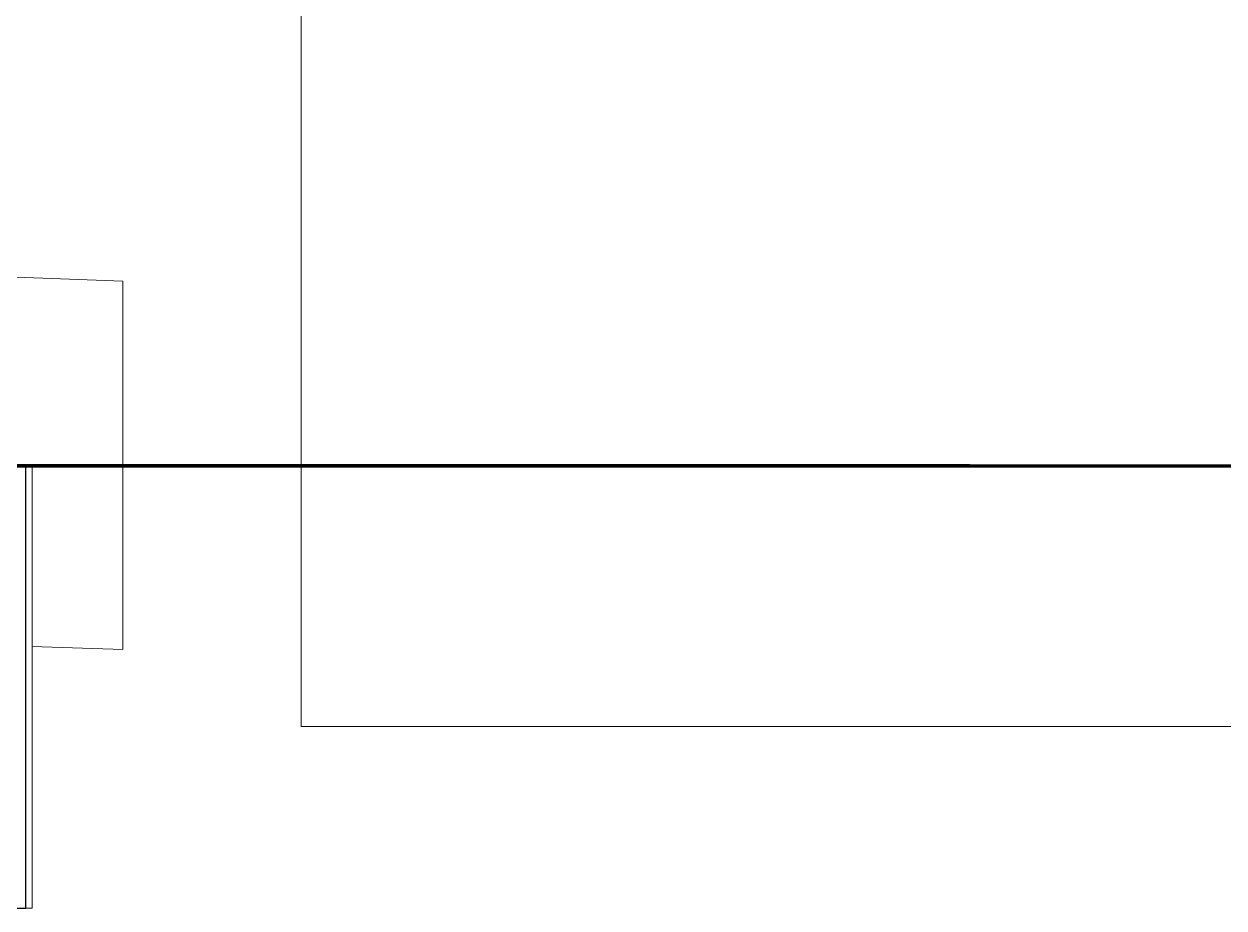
# Model space of a CAD drawing. Header units: millimetres. Extents: x 180139 to 245212, y -4005 to 9345.
# Drawn here: x 200784 to 201598, y -1050 to -450 of the extents above; entities that cross this region are included whole.
import ezdxf

# ---------------------------------------------------------------- set-up
doc = ezdxf.new("R2010")
doc.units = ezdxf.units.MM
for name, pattern in [('IMPORT-_EL_VEDENI_NN_PODZ', [3.94, 1.38, -0.59, 0, -1.97]), ('IMPORT-DASHDOT', [11.176, 8.128, -1.524, 0, -1.524]), ('IMPORT-DASHED _3_', [19.05, 12.7, -6.35]), ('IMPORT-DĚLICÍ2 _2_', [15.875, 6.35, -3.175, 0, -3.175, 0, -3.175]), ('IMPORT-KAN_dest_PLNA', [31, 7, -6.5, 0, -6.5, 11, 0]), ('IMPORT-KANVBRDO', [20, 7, -6.5, 0, -6.5]), ('IMPORT-VODA_pitna_CARA08', [30, 7, -6.5, 0, -6.5, 7, -3]), ('IMPORT-VODVBRDO', [20, 7, -6.5, 0, -6.5])]:
    doc.linetypes.add(name, pattern=pattern)
for name, color, linetype, lineweight, true_color in [('---1 - PBS KÓTY', 7, 'Continuous', 18, 0x4c1300), ('---1 - PBS PNP-1', 1, 'Continuous', 35, 0xff0000), ('00_pL_hranice pozemku', 1, 'Continuous', 35, 0xff0000), ('00_pL_katastr', 150, 'Continuous', 9, 0x007fff), ('00_pL_katastr-1', 150, 'Continuous', 35, 0x007fff), ('00_pL_KOTY 1500', 7, 'Continuous', 9, 0x260000), ('00_pL_OCHRANNE PASNO TEPLOVOD-1', 40, 'Continuous', 9, 0xffbf00), ('00_pL_přípoja voda-2', 4, 'IMPORT-VODA_pitna_CARA08', 35, 0x00ffff), ('00_pL_přípojka destova kanalizace-1', 7, 'IMPORT-KAN_dest_PLNA', 9, 0x3f7f3f), ('00_pL_přípojka destova kanalizace-2', 7, 'Continuous', 35, 0x3f7f3f), ('00_pL_přípojka destova kanalizace-3', 7, 'IMPORT-DASHED _3_', 35, 0x3f7f3f), ('00_pL_přípojka NN-1', 240, 'IMPORT-_EL_VEDENI_NN_PODZ', 35, 0xff003f), ('212_HK_situace_03_dwg-1', 40, 'Continuous', 9, 0xffbf00), ('filtrační jednotka-1', 1, 'Continuous', 9, 0xff0000), ('hch budova-1', 7, 'Continuous', 9, 0x00a5a5), ('hch kanal', 30, 'Continuous', 9, 0xff7f00), ('hch kanal-1', 6, 'IMPORT-VODVBRDO', 9, 0xff00ff), ('hch kanal-2', 5, 'IMPORT-VODVBRDO', 9, 0x0000ff), ('hch kanal-3', 6, 'IMPORT-KANVBRDO', 9, 0xff00ff), ('hch kanal-4', 30, 'IMPORT-KANVBRDO', 9, 0xff7f00), ('hch oploceni-1', 7, 'IMPORT-DĚLICÍ2 _2_', 9, 0x00a5a5), ('hch teren-1', 7, 'Continuous', 9, 0x00a5a5), ('hch tok-1', 7, 'Continuous', 9, 0x00a5a5), ('HYG', 40, 'Continuous', 9, 0xffbf00), ('Obrys', 2, 'Continuous', 9, 0xffff00), ('Obrys-2', 5, 'IMPORT-DASHDOT', 9, 0x0000ff), ('PDF7_000 ISN KABELY NN', 9, 'Continuous', 9, 0x808080), ('PDF7_000 ISN SDĚL OPTIKA METALIKA CHRÁNIČKA PŘÍVOD', 9, 'Continuous', 9, 0x808080), ('PDF7_0V - Splašky výtlak zaměřeno', 9, 'Continuous', 9, 0x808080), ('PDF7_0V - Voda návrh', 9, 'Continuous', 9, 0x808080), ('PDF7_0V-návrh kanal dešťová', 7, 'Continuous', 9, 0x656565), ('PDF7_26', 9, 'Continuous', 9, 0x808080), ('PDF7_36', 9, 'Continuous', 9, 0x808080), ('PDF7_CKKOTY', 7, 'Continuous', 9, 0x260000), ('PDF7_CKKOTY_500', 7, 'Continuous', 9, 0x260000), ('PDF7_GASNET PLYN STŘEDOTLAK', 9, 'Continuous', 9, 0x808080), ('PDF7_GASNET PLYN STŘEDOTLAK OCHRANNĚ PÁSMO', 7, 'Continuous', 9, 0xa5a552), ('PDF7_GP Hraniční linie', 7, 'Continuous', 9, 0x0052a5), ('PDF7_GP Plotové linie', 7, 'Continuous', 9, 0x0052a5), ('PDF7_GP Stromy', 7, 'Continuous', 9, 0x67a552), ('PDF7_GP Veřejné osvětlení - lampy', 200, 'Continuous', 9, 0xbf00ff), ('PDF7_GP Výšky bodů', 7, 'Continuous', 9, 0x0052a5), ('PDF7_ISS CETIN Nadzemní sítě', 9, 'Continuous', 9, 0x808080), ('PDF7_ISS CETIN Zaměřené a kótované vnitřní STP', 9, 'Continuous', 9, 0x808080), ('PDF7_ISS DEŠŤOVÁ KANALIZACE', 9, 'Continuous', 9, 0x808080), ('PDF7_ISS ELEKTRÁRNA OPATOVICE TEPLOVOD', 9, 'Continuous', 9, 0x808080), ('PDF7_ISS KRÁLOVÉHRADECKÁ PROVOZNÍ SPLAŠKOVÁ KANALIZACE', 9, 'Continuous', 9, 0x808080), ('PDF7_ISS KRÁLOVÉHRADECKÁ PROVOZNÍ VODOVOD HL ŘAD', 9, 'Continuous', 9, 0x808080), ('PDF7_ISS TECHNICKÉ SLUŽBY HK VO', 9, 'Continuous', 9, 0x808080), ('PDF7_ISS ČEZ DISTRIBUCE NN', 9, 'Continuous', 9, 0x808080), ('PDF7_ISS ČEZ DISTRIBUCE VN PODZEMNÍ', 9, 'Continuous', 9, 0x808080), ('PDF7_POPIS_500', 1, 'Continuous', 9, 0xff0000), ('PDF7_Pouchov_726559$0$23700', 7, 'Continuous', 9, 0x52a5a5), ('PDF7_Slezské Předměstí_646971$0$21900', 7, 'Continuous', 9, 0x002600), ('PDF7_Slezské Předměstí_646971$0$23700', 9, 'Continuous', 9, 0x808080), ('PDF7_VO_KABEL', 7, 'Continuous', 9, 0x7f6f3f), ('PDF7_VÝŠKOVÉ KÓTY TERÉNU', 3, 'Continuous', 9, 0x00ff00), ('PDF7_Znacky-kultury', 7, 'Continuous', 9, 0x29a500), ('PDF7_Znacky-kultury-1', 240, 'Continuous', 100, 0xff003f), ('PDF7_Znacky-kultury-2', 240, 'Continuous', 140, 0xff003f), ('PDF7_Znacky-kultury-3', 7, 'Continuous', 140, 0x29a500)]:
    doc.layers.add(name, color=color, linetype=linetype, lineweight=lineweight, true_color=true_color)
for name, color, linetype, lineweight in [('00_pL_KOTY', 7, 'Continuous', 9), ('00_pl_rozhrani ploch', 7, 'Continuous', 18), ('00_pL_stavajici objekty', 7, 'Continuous', 50), ('2966-1_navrh dispozice stroju-HK_02_dwg-1', 7, 'Continuous', 9), ('2966-1_navrh dispozice stroju-HK_dwg-1', 7, 'Continuous', 9), ('A-FLOR', 7, 'Continuous', 9), ('A-WALL', 7, 'Continuous', 9), ('A-WALL-1', 7, 'Continuous', 25), ('HK_TEREN_SESAZENI_dwg-1', 7, 'Continuous', 9), ('Nedefinovaný_Potrubí_VZT_příslušenství', 7, 'Continuous', 9), ('PDF4_Geometry', 7, 'Continuous', 9), ('PDF7_000 BOURÁNÍ', 7, 'Continuous', 9), ('PDF7_GP Popis', 7, 'Continuous', 9), ('PDF9_Geometrie', 7, 'Continuous', 9), ('Potrubí_VZT_příslušenství', 7, 'Continuous', 9)]:
    doc.layers.add(name, color=color, linetype=linetype, lineweight=lineweight)

# ---------------------------------------------------------------- blocks, each defined once
blk = doc.blocks.new('Větrací tlumičová jednotka_ levá - VZT S REKUPERACI-581700-A')
at = {"layer": 'Potrubí_VZT_příslušenství'}
for p, q in [((200972.27, 563.26), (200972.27, -926.74)), ((200972.27, -926.74), (202142.27, -926.74))]:
    blk.add_line(p, q, dxfattribs=at)
blk = doc.blocks.new('2966-1_navrh dispozice stroju-HK_dwg-867852-A')
at = {"layer": 'filtrační jednotka-1'}
for p, q in [((200785.69, -750), (202460.3, -750)), ((202460.3, -750), (200785.69, -750)), ((200851.5, -750), (200972.27, -750)), ((200972.27, -750), (200851.5, -750))]:
    blk.add_line(p, q, dxfattribs=at)
at = {"layer": 'Obrys'}
for p, q in [((203519.7, -750), (180140.54, -750)), ((200851.5, -750), (200972.27, -750)), ((200851.5, -750), (200972.27, -750)), ((200972.27, -750), (200851.5, -750))]:
    blk.add_line(p, q, dxfattribs=at)
blk = doc.blocks.new('2966-1_navrh dispozice stroju-HK_02_dwg-876232-A')
at = {"layer": 'filtrační jednotka-1'}
for p, q in [((200817.97, -750), (202682.42, -750)), ((202682.42, -750), (200817.97, -750)), ((200817.97, -750), (202682.42, -750)), ((202682.42, -750), (200817.97, -750))]:
    blk.add_line(p, q, dxfattribs=at)
at = {"layer": 'Obrys'}
for p, q in [((180140.54, -750), (203741.82, -750)), ((203741.82, -750), (180140.54, -750))]:
    blk.add_line(p, q, dxfattribs=at)
at = {"layer": 'Obrys-2'}
blk.add_line((190787.81, -750), (200807.81, -750), dxfattribs=at)
blk = doc.blocks.new('212_HK_situace_03_dwg__U41-904830-A')
at = {"layer": '00_pL_přípojka destova kanalizace-2'}
for p, q in [((200972.34, -750), (200850.93, -750)), ((200972.34, -750), (200850.93, -750)), ((200972.3, -750), (200851.17, -750)), ((200972.3, -750), (200851.18, -750)), ((200971.78, -750), (200851.47, -750)), ((200971.78, -750), (200851.49, -750))]:
    blk.add_line(p, q, dxfattribs=at)
at = {"layer": '00_pL_přípojka destova kanalizace-3'}
for p, q in [((200971.9, -750), (200850.2, -750)), ((200971.89, -750), (200850.21, -750))]:
    blk.add_line(p, q, dxfattribs=at)
blk = doc.blocks.new('212_HK_situace_03_dwg__U41-V20-A')
at = {"layer": '00_pL_přípojka destova kanalizace-2'}
for p, q in [((200635.51, -750), (200555.07, -750)), ((200633.87, -750), (200555.07, -750)), ((201735.07, -750), (200784.74, -750)), ((201735.07, -750), (200784.75, -750)), ((201335.07, -750), (200785.02, -750)), ((201335.07, -750), (200785.03, -750)), ((201245.07, -750), (200785.08, -750)), ((201245.07, -750), (200785.08, -750))]:
    blk.add_line(p, q, dxfattribs=at)
at = {"layer": '00_pL_přípojka destova kanalizace-3'}
blk.add_line((201645.07, -750), (200784.05, -750), dxfattribs=at)
blk.add_line((201645.07, -750), (200784.05, -750), dxfattribs=at)
blk = doc.blocks.new('212_HK_situace_03_dwg-886969-A')
at = {"layer": '---1 - PBS KÓTY'}
blk.add_line((204645.41, -750), (200785.69, -750), dxfattribs=at)
at = {"layer": '---1 - PBS PNP-1'}
for p, q in [((200711.99, -750), (204646.02, -750)), ((200972.41, -750), (200851.76, -750))]:
    blk.add_line(p, q, dxfattribs=at)
at = {"layer": '00_pL_hranice pozemku'}
for p, q in [((200972.27, -750), (200851.5, -750)), ((200851.5, -750), (200972.27, -750)), ((200972.27, -750), (200851.5, -750))]:
    blk.add_line(p, q, dxfattribs=at)
at = {"layer": '00_pL_hranice pozemku', "flags": 128}
blk.add_lwpolyline([(180140.54, -750), (190825.28, -750), (190825.16, -750), (200517.25, -750), (200432.56, -750), (204645.41, -750)], dxfattribs=at)
at = {"layer": '00_pL_katastr'}
for points in [[(200296.69, -750), (200319.25, -750), (200588.14, -750), (201103.49, -750)], [(200297.14, -750), (200511.24, -750), (200732.92, -750), (200962.24, -750)], [(202270.78, -750), (201746.46, -750), (201189.54, -750), (200599.99, -750)], [(201438.42, -750), (201115.3, -750), (200839.39, -750), (200610.75, -750)], [(201103.49, -750), (201618.8, -750), (202038.41, -750), (202362.33, -750)], [(202698.36, -750), (202181.61, -750), (201761.65, -750), (201438.42, -750)]]:
    blk.add_open_spline(points, degree=3, dxfattribs=at)
at = {"layer": '00_pL_katastr-1'}
for p, q in [((180140.54, -750), (204645.41, -750)), ((180140.54, -750), (204645.41, -750)), ((180140.54, -750), (204645.41, -750)), ((204645.41, -750), (180140.54, -750)), ((204645.41, -750), (180140.54, -750)), ((196002.93, -750), (204645.41, -750)), ((200851.5, -750), (200972.27, -750)), ((200972.27, -750), (200851.5, -750)), ((200851.5, -750), (200972.27, -750)), ((200972.27, -750), (200851.5, -750)), ((200851.5, -750), (200972.27, -750)), ((200972.27, -750), (200851.5, -750)), ((200851.5, -750), (200972.27, -750))]:
    blk.add_line(p, q, dxfattribs=at)
at = {"layer": '00_pL_katastr-1', "flags": 128}
for points in [[(180140.54, -750), (180386.98, -750), (190827.91, -750), (199063.24, -750), (204645.41, -750)], [(180140.54, -750), (189670.01, -750), (187547.71, -750), (203518.5, -750), (196394.91, -750), (180140.54, -750)], [(204645.41, -750), (186983.57, -750), (187223.24, -750), (180140.54, -750)], [(180140.54, -750), (185852.75, -750), (188324, -750), (200935.35, -750), (204645.41, -750)], [(180140.54, -750), (194666.62, -750), (198047.58, -750), (202800.39, -750), (196394.91, -750), (196349.26, -750), (193555.84, -750), (180140.54, -750)], [(180140.54, -750), (185608.36, -750), (190751.45, -750), (190749.67, -750), (194726.15, -750), (196002.93, -750), (200511.65, -750), (200463.77, -750), (200417.59, -750), (204645.41, -750)], [(204645.41, -750), (197234.46, -750), (197119.47, -750), (186897.17, -750), (187707.12, -750)], [(187707.12, -750), (197948.35, -750), (197893.94, -750), (204645.41, -750)], [(190827.91, -750), (190751.45, -750), (193781.34, -750), (204645.41, -750)], [(204645.41, -750), (203601.85, -750), (201297.57, -750), (204645.41, -750)]]:
    blk.add_lwpolyline(points, dxfattribs=at)
at = {"layer": '00_pL_KOTY'}
blk.add_line((200972.27, -750), (200851.5, -750), dxfattribs=at)
at = {"layer": '00_pL_KOTY', "flags": 128}
blk.add_lwpolyline([(197569.43, -750), (202968.86, -750), (204513.5, -750), (199114.08, -750)], close=True, dxfattribs=at)
blk.add_lwpolyline([(200640.16, -750), (204080.05, -750), (203326.94, -750)], dxfattribs=at)
at = {"layer": '00_pL_KOTY 1500'}
blk.add_line((200972.27, -750), (200851.5, -750), dxfattribs=at)
at = {"layer": '00_pL_OCHRANNE PASNO TEPLOVOD-1'}
for p, q in [((204645.41, -750), (195853.68, -750)), ((195993.27, -750), (204645.41, -750))]:
    blk.add_line(p, q, dxfattribs=at)
at = {"layer": '00_pL_přípoja voda-2'}
blk.add_line((200972.27, -750), (200851.5, -750), dxfattribs=at)
at = {"layer": '00_pL_přípojka destova kanalizace-1', "flags": 128}
for points in [[(200628.8, -750), (200940.09, -750), (199147.62, -750)], [(200512.98, -750), (200854.38, -750), (200108.19, -750)]]:
    blk.add_lwpolyline(points, dxfattribs=at)
at = {"layer": '00_pL_přípojka destova kanalizace-2'}
for p, q in [((200851.5, -750), (200972.27, -750)), ((200972.27, -750), (200851.5, -750))]:
    blk.add_line(p, q, dxfattribs=at)
at = {"layer": '00_pL_přípojka destova kanalizace-2', "flags": 128}
blk.add_lwpolyline([(200248.27, -750), (201142.57, -750), (201144.83, -750)], dxfattribs=at)
at = {"layer": '00_pL_přípojka NN-1'}
blk.add_line((200972.27, -750), (200851.5, -750), dxfattribs=at)
at = {"layer": '00_pl_rozhrani ploch'}
for p, q in [((200159.12, -750), (204644.87, -750)), ((202479.63, -750), (200632.93, -750))]:
    blk.add_line(p, q, dxfattribs=at)
at = {"layer": '00_pl_rozhrani ploch', "flags": 128}
for points in [[(204645.41, -750), (203917.71, -750), (200638.6, -750), (200632.93, -750)], [(200851.5, -750), (200892.28, -750), (200972.27, -750)]]:
    blk.add_lwpolyline(points, dxfattribs=at)
at = {"layer": '00_pL_stavajici objekty'}
for p, q in [((180140.54, -750), (204645.41, -750)), ((200851.5, -750), (200972.27, -750)), ((200972.27, -750), (200851.5, -750)), ((200851.5, -750), (200972.27, -750)), ((200972.27, -750), (200851.5, -750)), ((200972.27, -750), (200851.5, -750)), ((200851.5, -750), (200972.27, -750))]:
    blk.add_line(p, q, dxfattribs=at)
at = {"layer": '00_pL_stavajici objekty', "flags": 128}
for points in [[(204645.41, -750), (186930.3, -750), (187169.97, -750), (180140.54, -750)], [(204645.41, -750), (201293.61, -750), (201293.82, -750), (202756.05, -750), (202889.47, -750), (204645.41, -750)]]:
    blk.add_lwpolyline(points, dxfattribs=at)
at = {"layer": 'HYG'}
blk.add_line((200972.27, -750), (200785.69, -750), dxfattribs=at)
at = {"layer": 'PDF4_Geometry'}
for p, q in [((204645.41, -750), (180140.54, -750)), ((180140.54, -750), (204645.41, -750)), ((180140.54, -750), (204645.41, -750)), ((204645.41, -750), (180140.54, -750))]:
    blk.add_line(p, q, dxfattribs=at)
at = {"layer": 'PDF4_Geometry', "flags": 128}
for points in [[(180140.54, -750), (187494.45, -750), (203465.23, -750), (196341.65, -750), (180140.54, -750)], [(180140.54, -750), (193502.58, -750), (196295.99, -750), (196341.65, -750), (202747.12, -750), (197994.31, -750), (194613.35, -750), (180140.54, -750)], [(190774.64, -750), (190698.18, -750), (193728.07, -750), (204645.41, -750)], [(204645.41, -750), (197181.19, -750), (197840.67, -750), (204645.41, -750)], [(204645.41, -750), (203548.58, -750), (201244.31, -750), (204645.41, -750)]]:
    blk.add_lwpolyline(points, dxfattribs=at)
at = {"layer": 'PDF4_Geometry'}
for points in [[(200243.42, -750), (200265.98, -750), (200534.87, -750), (201050.22, -750)], [(200243.87, -750), (200457.97, -750), (200679.65, -750), (200908.97, -750)], [(202217.51, -750), (201693.19, -750), (201136.28, -750), (200546.72, -750)], [(201385.16, -750), (201062.03, -750), (200786.13, -750), (200557.48, -750)], [(200929.23, -750), (200838.88, -750), (200738.85, -750), (200629.14, -750)], [(200647.63, -750), (200710.58, -750), (200767.99, -750), (200819.83, -750)], [(200840.36, -750), (200787.69, -750), (200727.7, -750), (200660.45, -750)], [(200678.71, -750), (200689.64, -750), (200738.22, -750), (200824.5, -750)], [(200810.02, -750), (200864.14, -750), (200913.02, -750), (200956.61, -750)], [(200819.83, -750), (200881.03, -750), (200914.44, -750), (200919.91, -750)], [(200824.5, -750), (200919.54, -750), (201020.65, -750), (201127.79, -750)], [(200919.91, -750), (200925.43, -750), (200898.95, -750), (200840.36, -750)], [(200846.99, -750), (200842.95, -750), (200869.51, -750), (200926.73, -750)], [(200926.44, -750), (200877.56, -750), (200851.07, -750), (200846.99, -750)], [(201097.84, -750), (201031.27, -750), (200974.1, -750), (200926.44, -750)], [(201082.89, -750), (201074.84, -750), (201023.66, -750), (200929.23, -750)], [(200956.61, -750), (201048.83, -750), (201090.94, -750), (201082.89, -750)], [(201050.22, -750), (201565.53, -750), (201985.14, -750), (202309.07, -750)], [(201269.99, -750), (201221.84, -750), (201164.45, -750), (201097.84, -750)], [(201127.79, -750), (201234.94, -750), (201326.78, -750), (201403.31, -750)], [(201350.85, -750), (201341.89, -750), (201314.94, -750), (201269.99, -750)], [(201292.33, -750), (201285.46, -750), (201298.9, -750), (201332.65, -750)], [(201406.9, -750), (201339.36, -750), (201301.19, -750), (201292.33, -750)], [(201332.65, -750), (201353.78, -750), (201359.82, -750), (201350.85, -750)], [(202645.1, -750), (202128.34, -750), (201708.38, -750), (201385.16, -750)], [(201403.31, -750), (201471.59, -750), (201510.97, -750), (201521.36, -750)], [(201479.79, -750), (201453.27, -750), (201451.32, -750), (201473.75, -750)], [(201521.36, -750), (201528.65, -750), (201514.8, -750), (201479.79, -750)]]:
    blk.add_open_spline(points, degree=3, dxfattribs=at)
at = {"layer": 'PDF7_000 BOURÁNÍ'}
for p, q in [((200972.27, -750), (200851.5, -750)), ((200851.5, -750), (200972.27, -750)), ((200851.5, -750), (200972.27, -750)), ((200972.27, -750), (200851.5, -750))]:
    blk.add_line(p, q, dxfattribs=at)
at = {"layer": 'PDF7_000 ISN KABELY NN'}
for p in [(200896.88, -750), (200896.15, -750)]:
    blk.add_line(p, (200851.5, -750), dxfattribs=at)
at = {"layer": 'PDF7_000 ISN KABELY NN', "flags": 128}
blk.add_lwpolyline([(200972.27, -750), (200964.33, -750), (200897.87, -750), (200897.82, -750), (200851.5, -750)], dxfattribs=at)
at = {"layer": 'PDF7_000 ISN SDĚL OPTIKA METALIKA CHRÁNIČKA PŘÍVOD'}
for p, q in [((200944.23, -750), (200885.08, -750)), ((200944.96, -750), (200885.81, -750)), ((200973.69, -750), (200958.73, -750)), ((200973.68, -750), (200959.07, -750)), ((200973.66, -750), (200959.48, -750)), ((200973.65, -750), (200959.82, -750)), ((200963.43, -750), (200963.37, -750)), ((200963.52, -750), (200963.47, -750))]:
    blk.add_line(p, q, dxfattribs=at)
at = {"layer": 'PDF7_000 ISN SDĚL OPTIKA METALIKA CHRÁNIČKA PŘÍVOD', "flags": 128}
for points in [[(200972.27, -750), (200962.04, -750), (200962, -750), (200961.98, -750), (200961.93, -750), (200895.45, -750), (200895.42, -750), (200851.5, -750)], [(200972.27, -750), (200963.65, -750), (200963.56, -750)]]:
    blk.add_lwpolyline(points, dxfattribs=at)
at = {"layer": 'PDF7_0V - Splašky výtlak zaměřeno'}
blk.add_line((200972.27, -750), (200905.68, -750), dxfattribs=at)
at = {"layer": 'PDF7_0V - Voda návrh'}
for p, q in [((201151.06, -750), (200818.76, -750)), ((200838.2, -750), (201170.49, -750)), ((200851.5, -750), (200972.27, -750)), ((200851.5, -750), (200905.4, -750))]:
    blk.add_line(p, q, dxfattribs=at)
at = {"layer": 'PDF7_0V - Voda návrh', "flags": 128}
for points in [[(200818.69, -750), (201151.06, -750), (200552.87, -750), (200021.13, -750)], [(201170.57, -750), (200838.2, -750), (201369.93, -750), (201968.12, -750)]]:
    blk.add_lwpolyline(points, dxfattribs=at)
at = {"layer": 'PDF7_0V-návrh kanal dešťová'}
for p, q in [((200972.27, -750), (200851.5, -750)), ((200851.5, -750), (200972.27, -750))]:
    blk.add_line(p, q, dxfattribs=at)
at = {"layer": 'PDF7_26'}
for p, q in [((200851.5, -750), (200972.27, -750)), ((200972.27, -750), (200851.5, -750))]:
    blk.add_line(p, q, dxfattribs=at)
at = {"layer": 'PDF7_36', "flags": 128}
blk.add_lwpolyline([(201149.07, -750), (202079.87, -750)], close=True, dxfattribs=at)
at = {"layer": 'PDF7_CKKOTY'}
for p, q in [((200851.5, -750), (200972.27, -750)), ((200972.27, -750), (200851.5, -750)), ((200972.27, -750), (200851.5, -750)), ((200883.24, -750), (200851.5, -750)), ((200972.27, -750), (200851.5, -750)), ((200851.5, -750), (200895.06, -750)), ((200851.5, -750), (200972.27, -750)), ((200972.27, -750), (200851.5, -750)), ((200851.5, -750), (200972.27, -750)), ((200972.27, -750), (200851.5, -750)), ((200972.27, -750), (200851.5, -750))]:
    blk.add_line(p, q, dxfattribs=at)
at = {"layer": 'PDF7_CKKOTY', "flags": 128}
blk.add_lwpolyline([(200851.5, -750), (200892.94, -750)], close=True, dxfattribs=at)
at = {"layer": 'PDF7_CKKOTY_500'}
for p, q in [((200851.5, -750), (200972.27, -750)), ((200851.5, -750), (200972.27, -750)), ((200972.27, -750), (200851.5, -750)), ((200851.5, -750), (200972.27, -750)), ((200972.27, -750), (200851.5, -750)), ((200972.27, -750), (200851.5, -750))]:
    blk.add_line(p, q, dxfattribs=at)
at = {"layer": 'PDF7_GASNET PLYN STŘEDOTLAK', "flags": 128}
for points in [[(200665.51, -750), (200931.38, -750), (200931.33, -750), (201263.66, -750), (201263.7, -750), (201529.57, -750), (201263.7, -750), (201263.66, -750), (200931.33, -750), (200931.38, -750)], [(201726.84, -750), (201460.98, -750), (201461.02, -750), (201128.7, -750), (201128.65, -750), (200862.79, -750), (201128.65, -750), (201128.7, -750), (201461.02, -750), (201460.98, -750)], [(200997.8, -750), (200997.84, -750)], [(201130.73, -750), (201130.77, -750)], [(201195.16, -750), (201195.12, -750)], [(201328.09, -750), (201328.05, -750)]]:
    blk.add_lwpolyline(points, close=True, dxfattribs=at)
at = {"layer": 'PDF7_GASNET PLYN STŘEDOTLAK OCHRANNĚ PÁSMO', "flags": 128}
for points in [[(200796.65, -750), (200996.04, -750)], [(200798.77, -750), (200998.16, -750)], [(201061.87, -750), (200862.47, -750)], [(201063.99, -750), (200864.59, -750)], [(201327.73, -750), (201128.33, -750)], [(201128.97, -750), (201328.37, -750)], [(201329.85, -750), (201130.45, -750)], [(201131.09, -750), (201330.49, -750)], [(201394.84, -750), (201594.23, -750)], [(201396.96, -750), (201596.35, -750)], [(201660.06, -750), (201460.66, -750)], [(201662.18, -750), (201462.78, -750)]]:
    blk.add_lwpolyline(points, close=True, dxfattribs=at)
at = {"layer": 'PDF7_GP Hraniční linie'}
for p, q in [((199863.58, -750), (204645.41, -750)), ((200972.27, -750), (200851.5, -750)), ((200851.5, -750), (200972.27, -750)), ((201160.46, -750), (200892.87, -750)), ((201494.12, -750), (204645.41, -750))]:
    blk.add_line(p, q, dxfattribs=at)
at = {"layer": 'PDF7_GP Hraniční linie', "flags": 128}
for points in [[(204645.41, -750), (189170.88, -750), (180140.54, -750)], [(180140.54, -750), (189500.88, -750), (204645.41, -750)], [(180140.54, -750), (185267.05, -750), (191581.47, -750), (200953.08, -750), (204645.41, -750)], [(201161.88, -750), (192056.09, -750), (185007.78, -750), (187996.36, -750), (191783.55, -750), (195571.34, -750), (199891.34, -750), (204645.41, -750)], [(185377.25, -750), (189896.99, -750), (194881.66, -750), (204645.41, -750)], [(204645.41, -750), (201796.74, -750), (198272.67, -750), (194881.66, -750), (192885.78, -750), (194012.68, -750), (197001.38, -750), (200255.22, -750), (204645.41, -750)], [(204645.41, -750), (196808.43, -750), (196873.72, -750)], [(204645.41, -750), (200826.4, -750), (200291.59, -750), (204478.86, -750)], [(204645.41, -750), (201160.46, -750), (201494.12, -750)], [(204215.74, -750), (201955.95, -750), (201421.96, -750)]]:
    blk.add_lwpolyline(points, dxfattribs=at)
at = {"layer": 'PDF7_GP Plotové linie', "flags": 128}
blk.add_lwpolyline([(195544.39, -750), (197338.98, -750), (199332.95, -750), (201393.38, -750), (203387.35, -750), (204645.41, -750)], dxfattribs=at)
at = {"layer": 'PDF7_GP Popis'}
for p, q in [((201091.02, -750), (200825.07, -750)), ((201290.25, -750), (201423.16, -750))]:
    blk.add_line(p, q, dxfattribs=at)
at = {"layer": 'PDF7_GP Popis', "flags": 128}
for points in [[(200958.05, -750), (200958.03, -750), (200958.01, -750), (201024.47, -750), (201090.94, -750), (201090.96, -750), (201157.42, -750), (201157.45, -750), (201157.47, -750), (201091.02, -750), (201024.56, -750)], [(201157.4, -750), (201290.29, -750), (201223.82, -750), (201157.36, -750), (201157.38, -750), (201157.4, -750), (201223.87, -750), (201223.89, -750), (201290.35, -750), (201356.82, -750), (201356.8, -750), (201356.78, -750)], [(201290.2, -750), (201489.69, -750), (201489.71, -750), (201556.17, -750), (201556.15, -750)]]:
    blk.add_lwpolyline(points, dxfattribs=at)
at = {"layer": 'PDF7_GP Stromy'}
for p, q in [((200972.42, -750), (200851.61, -750)), ((200973.06, -750), (200852.22, -750))]:
    blk.add_line(p, q, dxfattribs=at)
at = {"layer": 'PDF7_GP Veřejné osvětlení - lampy'}
blk.add_line((200972.27, -750), (200851.5, -750), dxfattribs=at)
at = {"layer": 'PDF7_GP Výšky bodů'}
for p, q in [((200972.27, -750), (200851.5, -750)), ((200972.27, -750), (200851.5, -750)), ((200851.5, -750), (200908.71, -750)), ((200870.72, -750), (200972.27, -750)), ((200972.27, -750), (200908.54, -750))]:
    blk.add_line(p, q, dxfattribs=at)
at = {"layer": 'PDF7_GP Výšky bodů', "flags": 128}
for points in [[(200650.74, -750), (200517.85, -750), (200584.36, -750), (200584.33, -750), (200650.8, -750), (200650.78, -750), (200717.24, -750), (200783.71, -750), (200783.73, -750), (200850.2, -750), (200850.22, -750), (200850.24, -750), (200783.8, -750), (200717.33, -750)], [(200786.88, -750), (200520.91, -750), (200587.46, -750), (200720.35, -750)], [(200520.93, -750), (200653.82, -750), (200653.88, -750), (200720.35, -750), (200720.33, -750), (200720.35, -750), (200786.82, -750), (200786.84, -750), (200853.3, -750), (200853.32, -750), (200786.88, -750), (200720.41, -750), (200653.95, -750)], [(200527.27, -750), (200593.74, -750), (200593.72, -750), (200793.2, -750)], [(200532.6, -750), (200665.51, -750), (200665.56, -750), (200732.02, -750), (200798.51, -750), (200865, -750), (200865.02, -750), (200798.57, -750), (200732.11, -750), (200665.62, -750)], [(200532.93, -750), (200665.81, -750), (200665.88, -750), (200732.32, -750), (200798.79, -750), (200798.81, -750), (200865.27, -750), (200865.3, -750), (200865.32, -750), (200798.87, -750), (200732.41, -750)], [(200687.82, -750), (200554.91, -750), (200687.9, -750), (200687.88, -750), (200687.86, -750), (200754.33, -750), (200820.79, -750), (200887.28, -750), (200887.3, -750), (200887.32, -750), (200820.88, -750), (200754.41, -750)], [(200623.75, -750), (200557.31, -750), (200623.81, -750), (200623.79, -750), (200690.26, -750), (200756.72, -750), (200823.19, -750), (200823.21, -750), (200889.7, -750), (200823.25, -750), (200756.81, -750), (200690.32, -750)], [(200826.57, -750), (200560.63, -750), (200627.18, -750), (200760.06, -750)], [(200562.34, -750), (200695.25, -750), (200695.31, -750), (200761.76, -750), (200828.22, -750), (200828.24, -750), (200894.71, -750), (200894.73, -750), (200894.75, -750), (200828.31, -750), (200761.84, -750)], [(200563.77, -750), (200696.66, -750), (200696.73, -750), (200696.7, -750), (200763.17, -750), (200829.66, -750), (200896.14, -750), (200896.17, -750), (200829.72, -750), (200763.26, -750), (200696.79, -750)], [(200844.48, -750), (200578.51, -750), (200645.08, -750), (200777.97, -750)], [(200629.02, -750), (200761.93, -750), (200761.97, -750), (200828.44, -750), (200894.9, -750), (200961.39, -750), (200961.41, -750), (200961.43, -750), (200894.99, -750), (200828.52, -750), (200828.5, -750)], [(200711.44, -750), (200644.97, -750), (200645, -750), (200645.02, -750), (200711.5, -750), (200711.53, -750), (200778.01, -750), (200844.48, -750), (200910.94, -750), (200910.92, -750), (200910.9, -750), (200910.88, -750), (200844.41, -750), (200777.95, -750), (200711.48, -750), (200711.5, -750), (200711.53, -750)], [(200916.26, -750), (200650.29, -750), (200716.86, -750), (200849.75, -750)], [(200953.17, -750), (200687.22, -750), (200753.77, -750), (200886.66, -750)], [(200695.7, -750), (200828.61, -750), (200828.65, -750), (200895.12, -750), (200961.6, -750), (201028.09, -750), (201028.11, -750), (200961.65, -750), (200961.67, -750), (200895.2, -750), (200828.72, -750)], [(200849.6, -750), (200783.13, -750), (200716.67, -750), (200716.69, -750), (200716.71, -750), (200783.2, -750), (200849.68, -750), (200916.17, -750), (200982.64, -750), (201049.08, -750), (200982.59, -750), (200916.11, -750), (200849.64, -750), (200783.2, -750), (200783.22, -750), (200849.68, -750)], [(200850.09, -750), (200717.18, -750), (200850.15, -750), (200850.13, -750), (200916.6, -750), (200916.58, -750), (200983.06, -750), (201049.53, -750), (201049.55, -750), (201049.57, -750), (201049.59, -750), (200983.13, -750), (200916.66, -750)], [(200731.62, -750), (200864.52, -750), (201064.05, -750)], [(200961.11, -750), (200761.61, -750), (200761.71, -750), (200961.07, -750)], [(200823.85, -750), (200956.74, -750), (200956.81, -750), (201023.25, -750), (201089.72, -750), (201089.74, -750), (201156.2, -750), (201156.22, -750), (201156.25, -750), (201156.27, -750), (201089.8, -750), (201023.34, -750)], [(201095.52, -750), (200829.55, -750), (200896.1, -750), (201095.46, -750)], [(200968.39, -750), (200901.91, -750), (200835.44, -750), (200835.46, -750), (200835.48, -750), (200901.97, -750), (200902.01, -750), (200968.48, -750), (201034.97, -750), (201101.41, -750), (201101.39, -750), (201101.37, -750), (201034.88, -750), (200968.41, -750), (200901.95, -750), (200901.97, -750), (200901.99, -750), (200902.01, -750)], [(200851.5, -750), (200870.44, -750), (200972.27, -750)], [(200851.5, -750), (200871.24, -750), (200937.72, -750), (200972.27, -750)], [(200972.27, -750), (200937.77, -750), (200937.79, -750), (200871.32, -750), (200851.5, -750)], [(200851.5, -750), (200873.29, -750), (200851.5, -750)], [(200851.5, -750), (200873.25, -750), (200972.27, -750)], [(201064.35, -750), (200864.85, -750), (200864.95, -750), (201064.31, -750)], [(201064.67, -750), (200865.17, -750), (200865.25, -750), (201064.61, -750)], [(201025.67, -750), (200892.76, -750), (200959.29, -750), (200959.27, -750), (201025.73, -750), (201025.71, -750), (201092.18, -750), (201158.64, -750), (201158.67, -750), (201225.13, -750), (201225.15, -750), (201225.17, -750), (201158.73, -750), (201092.26, -750), (201092.24, -750)], [(200892.85, -750), (201025.76, -750), (201092.29, -750), (201092.26, -750), (201158.73, -750), (201225.22, -750), (201225.24, -750), (201225.26, -750), (201225.28, -750), (201158.82, -750), (201092.35, -750)], [(201094.08, -750), (200894.6, -750), (200894.69, -750), (201094.04, -750)], [(200896.02, -750), (200962.44, -750), (201028.97, -750), (201095.43, -750), (201161.9, -750), (201161.92, -750), (201228.39, -750), (201228.41, -750), (201161.96, -750), (201095.5, -750), (201029.03, -750)], [(200896.12, -750), (201029.01, -750), (201095.54, -750), (201095.52, -750), (201161.99, -750), (201228.47, -750), (201228.49, -750), (201228.52, -750), (201228.54, -750), (201162.07, -750), (201095.61, -750)], [(200908.54, -750), (200908.56, -750), (200908.58, -750), (200972.27, -750)], [(201043.68, -750), (201043.66, -750), (200977.2, -750), (200977.22, -750), (200910.75, -750), (200977.24, -750), (200977.26, -750), (201043.77, -750), (201110.23, -750), (201176.72, -750), (201243.16, -750), (201243.14, -750), (201243.12, -750), (201176.66, -750), (201176.63, -750), (201110.17, -750), (201043.7, -750), (201043.73, -750), (201043.75, -750), (201043.77, -750)], [(200916.04, -750), (201048.93, -750), (201181.99, -750)], [(200972.27, -750), (200937.62, -750), (200972.27, -750)], [(201227.23, -750), (200961.28, -750), (201027.83, -750), (201160.72, -750)], [(201227.44, -750), (200961.48, -750), (201028.05, -750), (201227.4, -750)], [(201115.44, -750), (200982.53, -750), (201115.5, -750), (201115.48, -750), (201181.95, -750), (201248.41, -750), (201314.9, -750), (201314.92, -750), (201314.94, -750), (201248.5, -750), (201182.03, -750), (201182.01, -750)], [(201019.46, -750), (201152.35, -750), (201152.41, -750), (201218.86, -750), (201285.32, -750), (201285.34, -750), (201351.81, -750), (201351.83, -750), (201351.85, -750), (201351.87, -750), (201285.41, -750), (201218.94, -750)], [(201034.84, -750), (201034.82, -750), (201034.79, -750), (201101.26, -750), (201167.73, -750), (201234.19, -750), (201234.21, -750), (201234.23, -750), (201234.32, -750), (201367.21, -750)], [(201225, -750), (201092.11, -750), (201225.09, -750), (201225.07, -750), (201291.51, -750), (201357.98, -750), (201424.46, -750), (201424.49, -750), (201490.97, -750), (201424.53, -750), (201358.06, -750), (201291.6, -750)], [(201092.2, -750), (201291.55, -750), (201424.61, -750)], [(201093.85, -750), (201226.76, -750), (201226.8, -750), (201293.27, -750), (201359.73, -750), (201359.75, -750), (201426.22, -750), (201426.24, -750), (201426.26, -750), (201359.82, -750), (201293.35, -750), (201293.33, -750)], [(201110.08, -750), (201242.99, -750), (201309.52, -750), (201309.5, -750), (201375.97, -750), (201442.45, -750), (201508.94, -750), (201508.96, -750), (201442.5, -750), (201442.52, -750), (201376.05, -750), (201309.59, -750)], [(201147.36, -750), (201213.8, -750), (201280.31, -750), (201346.78, -750), (201413.26, -750), (201479.75, -750), (201413.31, -750), (201413.33, -750), (201346.86, -750), (201280.37, -750)], [(201355.6, -750), (201156.1, -750), (201222.65, -750), (201355.54, -750)], [(201427.76, -750), (201161.79, -750), (201228.37, -750), (201427.72, -750)], [(201197.43, -750), (201197.41, -750), (201197.39, -750), (201463.36, -750)], [(201198.61, -750), (201331.52, -750), (201331.56, -750), (201398.03, -750), (201464.49, -750), (201464.51, -750), (201530.98, -750), (201531, -750), (201531.02, -750), (201464.58, -750), (201398.11, -750), (201398.09, -750)], [(201359.73, -750), (201226.84, -750), (201293.35, -750), (201293.33, -750), (201359.8, -750), (201359.78, -750), (201426.24, -750), (201492.71, -750), (201492.73, -750), (201559.19, -750), (201559.22, -750), (201559.24, -750), (201559.26, -750), (201492.79, -750), (201426.33, -750)], [(201494.33, -750), (201228.37, -750), (201294.92, -750), (201427.81, -750)], [(201291.38, -750), (201424.27, -750), (201490.8, -750), (201490.78, -750), (201557.25, -750), (201557.27, -750), (201623.73, -750), (201623.75, -750), (201623.78, -750), (201623.8, -750), (201557.33, -750), (201490.87, -750)], [(201426.41, -750), (201293.5, -750), (201426.5, -750), (201426.48, -750), (201426.46, -750), (201492.92, -750), (201559.39, -750), (201625.87, -750), (201625.9, -750), (201625.92, -750), (201559.47, -750), (201493.01, -750), (201492.99, -750)], [(201560.65, -750), (201294.7, -750), (201361.25, -750), (201494.14, -750)], [(201580.74, -750), (201314.77, -750), (201381.34, -750), (201514.23, -750)], [(201426.63, -750), (201360.18, -750), (201426.71, -750), (201426.69, -750), (201493.14, -750), (201559.6, -750), (201626.09, -750), (201692.58, -750), (201692.6, -750), (201626.13, -750), (201626.15, -750), (201559.69, -750), (201493.2, -750)], [(201396.44, -750), (201529.33, -750), (201529.4, -750), (201595.84, -750), (201662.3, -750), (201728.79, -750), (201728.81, -750), (201728.83, -750), (201728.86, -750), (201662.39, -750), (201595.92, -750)], [(201397.96, -750), (201530.85, -750), (201597.38, -750), (201597.36, -750), (201663.83, -750), (201730.31, -750), (201730.33, -750), (201730.36, -750), (201730.38, -750), (201663.91, -750), (201597.45, -750)], [(201679.1, -750), (201413.13, -750), (201479.71, -750), (201679.06, -750)], [(201559.09, -750), (201426.18, -750), (201559.15, -750), (201559.13, -750), (201625.6, -750), (201692.06, -750), (201758.53, -750), (201758.55, -750), (201758.57, -750), (201758.59, -750), (201692.13, -750), (201625.66, -750)], [(201427.59, -750), (201560.5, -750), (201693.56, -750)], [(201729.16, -750), (201463.19, -750), (201529.76, -750), (201662.65, -750)], [(201621.23, -750), (201488.34, -750), (201554.85, -750), (201621.29, -750), (201687.73, -750), (201754.22, -750), (201820.71, -750), (201820.73, -750), (201820.75, -750), (201754.29, -750), (201687.82, -750)], [(201692.23, -750), (201625.77, -750), (201559.3, -750), (201559.32, -750), (201559.34, -750), (201625.83, -750), (201692.32, -750), (201758.81, -750), (201825.27, -750), (201891.72, -750), (201825.23, -750), (201825.21, -750), (201758.74, -750), (201692.28, -750), (201625.83, -750), (201692.32, -750)], [(201692.45, -750), (201625.98, -750), (201559.54, -750), (201626.02, -750), (201626.05, -750), (201692.53, -750), (201759.02, -750), (201825.49, -750), (201891.95, -750), (201891.93, -750), (201891.91, -750), (201825.42, -750), (201758.96, -750), (201692.49, -750), (201692.51, -750), (201692.53, -750)], [(201626.94, -750), (201560.5, -750), (201627.01, -750), (201626.99, -750), (201693.45, -750), (201759.92, -750), (201826.38, -750), (201826.41, -750), (201892.89, -750), (201826.45, -750), (201759.98, -750), (201693.52, -750)]]:
    blk.add_lwpolyline(points, dxfattribs=at)
for points in [[(200598.73, -750), (200532.28, -750), (200598.77, -750), (200598.79, -750), (200665.28, -750), (200731.77, -750), (200798.23, -750), (200864.7, -750), (200864.67, -750), (200864.65, -750), (200798.17, -750), (200798.14, -750), (200731.66, -750), (200665.19, -750)], [(200844.33, -750), (200844.35, -750), (200910.84, -750), (200977.28, -750), (201043.75, -750), (201110.21, -750), (201110.23, -750), (201176.7, -750), (201176.72, -750), (201176.74, -750), (201110.28, -750), (201043.83, -750), (200977.35, -750), (200977.32, -750), (200977.3, -750), (200977.28, -750), (201043.73, -750), (200977.26, -750), (200977.24, -750), (200910.77, -750)], [(201197.09, -750), (201197.11, -750), (201263.62, -750), (201330.08, -750), (201396.57, -750), (201463.06, -750), (201529.5, -750), (201529.48, -750), (201462.97, -750), (201396.51, -750), (201330.02, -750), (201330, -750), (201263.55, -750)], [(201285.24, -750), (201285.26, -750), (201285.28, -750), (201351.77, -750), (201351.79, -750), (201418.27, -750), (201484.74, -750), (201551.21, -750), (201617.65, -750), (201551.16, -750), (201551.14, -750), (201484.65, -750), (201418.17, -750), (201351.7, -750)], [(201359.65, -750), (201293.2, -750), (201359.67, -750), (201359.69, -750), (201426.16, -750), (201492.62, -750), (201559.09, -750), (201625.55, -750), (201625.57, -750), (201692.04, -750), (201692.06, -750), (201625.6, -750), (201625.62, -750), (201559.15, -750), (201492.69, -750), (201426.2, -750), (201426.18, -750), (201492.62, -750), (201492.6, -750), (201492.58, -750), (201426.11, -750)]]:
    blk.add_lwpolyline(points, close=True, dxfattribs=at)
at = {"layer": 'PDF7_ISS CETIN Nadzemní sítě'}
for p, q in [((201623.17, -750), (201359.49, -750)), ((201359.49, -750), (201623.17, -750))]:
    blk.add_line(p, q, dxfattribs=at)
at = {"layer": 'PDF7_ISS CETIN Nadzemní sítě', "flags": 128}
for points in [[(200727.2, -750), (201258.97, -750)], [(201923.76, -750), (201391.97, -750)], [(201458.37, -750), (201990.14, -750)]]:
    blk.add_lwpolyline(points, close=True, dxfattribs=at)
at = {"layer": 'PDF7_ISS CETIN Zaměřené a kótované vnitřní STP'}
for p, q in [((200890.87, -750), (200613.47, -750)), ((200890.87, -750), (200613.47, -750)), ((200890.87, -750), (200613.47, -750)), ((200613.47, -750), (200890.87, -750)), ((201282.49, -750), (201028.08, -750)), ((201028.08, -750), (201282.49, -750)), ((201353.42, -750), (201076.02, -750)), ((201076.02, -750), (201353.42, -750)), ((201564.26, -750), (201309.85, -750)), ((201309.85, -750), (201564.26, -750)), ((201623.12, -750), (201345.71, -750)), ((201345.71, -750), (201623.12, -750))]:
    blk.add_line(p, q, dxfattribs=at)
at = {"layer": 'PDF7_ISS CETIN Zaměřené a kótované vnitřní STP', "flags": 128}
for points in [[(199412.97, -750), (200011.18, -750), (200875.11, -750), (200011.18, -750)], [(200861.95, -750), (200330.23, -750)], [(201127.8, -750), (201725.99, -750), (201127.8, -750), (201725.99, -750)]]:
    blk.add_lwpolyline(points, close=True, dxfattribs=at)
at = {"layer": 'PDF7_ISS DEŠŤOVÁ KANALIZACE'}
for p, q in [((200949.93, -750), (200085.66, -750)), ((200972.27, -750), (200851.5, -750)), ((202208.56, -750), (201145.07, -750))]:
    blk.add_line(p, q, dxfattribs=at)
at = {"layer": 'PDF7_ISS DEŠŤOVÁ KANALIZACE', "flags": 128}
for points in [[(200940.09, -750), (200628.8, -750), (198343.76, -750)], [(200157.54, -750), (200940.09, -750), (199146.86, -750)], [(200785.69, -750), (203737.14, -750), (203604.66, -750), (200785.69, -750)], [(201348.83, -750), (201747.73, -750), (202080.15, -750)]]:
    blk.add_lwpolyline(points, dxfattribs=at)
at = {"layer": 'PDF7_ISS ELEKTRÁRNA OPATOVICE TEPLOVOD', "flags": 128}
for points in [[(200642.53, -750), (200509.56, -750), (200642.47, -750), (200509.56, -750), (200908.35, -750), (201307.15, -750), (200908.35, -750), (200509.56, -750)], [(200908.37, -750), (200908.35, -750), (200908.33, -750), (200908.35, -750)], [(201174.24, -750), (201307.15, -750), (201174.19, -750), (201307.15, -750)]]:
    blk.add_lwpolyline(points, close=True, dxfattribs=at)
at = {"layer": 'PDF7_ISS KRÁLOVÉHRADECKÁ PROVOZNÍ SPLAŠKOVÁ KANALIZACE'}
for p, q in [((201158.18, -750), (201058.12, -750)), ((201058.12, -750), (201158.18, -750))]:
    blk.add_line(p, q, dxfattribs=at)
at = {"layer": 'PDF7_ISS KRÁLOVÉHRADECKÁ PROVOZNÍ SPLAŠKOVÁ KANALIZACE', "flags": 128}
blk.add_lwpolyline([(200404.36, -750), (200803.16, -750), (201135.48, -750), (200803.16, -750)], close=True, dxfattribs=at)
at = {"layer": 'PDF7_ISS KRÁLOVÉHRADECKÁ PROVOZNÍ VODOVOD HL ŘAD', "flags": 128}
for points in [[(201062.19, -750), (201328.09, -750), (200862.83, -750), (200464.04, -750), (200862.83, -750), (201328.09, -750)], [(201062.25, -750), (201328.09, -750)]]:
    blk.add_lwpolyline(points, close=True, dxfattribs=at)
at = {"layer": 'PDF7_ISS TECHNICKÉ SLUŽBY HK VO', "flags": 128}
blk.add_lwpolyline([(202527.92, -750), (200666.88, -750)], close=True, dxfattribs=at)
at = {"layer": 'PDF7_ISS ČEZ DISTRIBUCE NN', "flags": 128}
for points in [[(201397.38, -750), (201530.29, -750), (201197.92, -750), (200998.46, -750), (200998.51, -750), (200865.57, -750), (200998.51, -750), (200998.46, -750), (201197.92, -750), (201530.29, -750), (201397.38, -750), (201530.29, -750), (201197.92, -750), (200998.46, -750), (200998.51, -750), (200865.57, -750), (200998.51, -750), (200998.46, -750), (201197.92, -750), (201530.29, -750)], [(201463.79, -750), (201530.29, -750), (201463.79, -750), (201530.29, -750)]]:
    blk.add_lwpolyline(points, close=True, dxfattribs=at)
at = {"layer": 'PDF7_ISS ČEZ DISTRIBUCE VN PODZEMNÍ', "flags": 128}
for points in [[(201801.19, -750), (201269.47, -750), (200405.41, -750), (201269.47, -750)], [(201468.99, -750), (200604.94, -750)]]:
    blk.add_lwpolyline(points, close=True, dxfattribs=at)
at = {"layer": 'PDF7_POPIS_500'}
blk.add_line((200972.27, -750), (200851.5, -750), dxfattribs=at)
blk.add_line((200972.27, -750), (200851.5, -750), dxfattribs=at)
blk.add_line((200972.27, -750), (200851.5, -750), dxfattribs=at)
at = {"layer": 'PDF7_Pouchov_726559$0$23700', "flags": 128}
for points in [[(180140.54, -750), (181861.21, -750), (197746.45, -750), (204645.41, -750)], [(204645.41, -750), (197746.25, -750), (181861.02, -750), (180140.54, -750)]]:
    blk.add_lwpolyline(points, dxfattribs=at)
at = {"layer": 'PDF7_Slezské Předměstí_646971$0$21900'}
for p, q in [((180140.54, -750), (204645.41, -750)), ((204645.41, -750), (180140.54, -750)), ((204645.41, -750), (180140.54, -750)), ((200851.5, -750), (200972.27, -750)), ((200972.27, -750), (200851.5, -750)), ((200972.27, -750), (200851.5, -750)), ((200851.5, -750), (200972.27, -750))]:
    blk.add_line(p, q, dxfattribs=at)
at = {"layer": 'PDF7_Slezské Předměstí_646971$0$21900', "flags": 128}
for points in [[(204645.41, -750), (201004.42, -750), (188442.44, -750), (185916.75, -750), (180140.54, -750)], [(180140.54, -750), (187315.31, -750), (187116.53, -750), (204645.41, -750)], [(204645.41, -750), (193816.24, -750), (190825.28, -750), (190895.52, -750), (199137.23, -750), (204645.41, -750)], [(204645.41, -750), (196069.56, -750), (200517.25, -750), (200440.95, -750), (200432.56, -750), (204645.41, -750)], [(204645.41, -750), (200826.38, -750), (200291.59, -750), (204478.86, -750)]]:
    blk.add_lwpolyline(points, dxfattribs=at)
blk.add_lwpolyline([(201955.95, -750), (204215.74, -750), (203614.83, -750), (202950.2, -750), (202950.62, -750), (201421.96, -750)], close=True, dxfattribs=at)
at = {"layer": 'PDF7_Slezské Předměstí_646971$0$23700', "flags": 128}
for points in [[(204645.41, -750), (199333.16, -750), (198003.91, -750), (197073.42, -750), (190825.67, -750), (190825.82, -750), (197073.59, -750), (198070.55, -750), (199399.78, -750), (204645.41, -750)], [(204645.41, -750), (203056.48, -750), (200131.3, -750), (190826.1, -750), (190826.85, -750), (199400.93, -750), (202259.62, -750), (204645.41, -750)]]:
    blk.add_lwpolyline(points, dxfattribs=at)
at = {"layer": 'PDF7_VO_KABEL', "flags": 128}
blk.add_lwpolyline([(200972.27, -750), (200961.78, -750), (200895.3, -750), (200895.25, -750), (200851.5, -750)], dxfattribs=at)
at = {"layer": 'PDF7_VÝŠKOVÉ KÓTY TERÉNU'}
blk.add_line((200972.27, -750), (200851.5, -750), dxfattribs=at)
at = {"layer": 'PDF7_VÝŠKOVÉ KÓTY TERÉNU', "flags": 128}
blk.add_lwpolyline([(200972.27, -750), (200902.36, -750), (200902.53, -750)], dxfattribs=at)
at = {"layer": 'PDF7_Znacky-kultury'}
for p, q in [((202308.55, -750), (201501.47, -750)), ((202474.43, -750), (201584.41, -750))]:
    blk.add_line(p, q, dxfattribs=at)
at = {"layer": 'PDF7_Znacky-kultury-1'}
blk.add_line((199124.36, -750), (201924.5, -750), dxfattribs=at)
at = {"layer": 'PDF7_Znacky-kultury-2'}
blk.add_line((200785.69, -750), (201220.87, -750), dxfattribs=at)
at = {"layer": 'PDF7_Znacky-kultury-3'}
for p, q in [((201342.97, -750), (200452.95, -750)), ((201425.91, -750), (200618.83, -750))]:
    blk.add_line(p, q, dxfattribs=at)
at = {"layer": 'PDF9_Geometrie'}
for points in [[(201019.91, -750), (201102.72, -750), (201240.27, -750), (201432.61, -750)], [(201360.99, -750), (201301.1, -750), (201299.8, -750), (201357.07, -750)], [(201357.07, -750), (201414.39, -750), (201546.51, -750), (201753.47, -750)], [(201432.61, -750), (201646.69, -750), (201857.19, -750), (202064.13, -750)]]:
    blk.add_open_spline(points, degree=3, dxfattribs=at)
for name in ['212_HK_situace_03_dwg__U41-V20-A', '212_HK_situace_03_dwg__U41-904830-A']:
    blk.add_blockref(name, (0, 0))
blk = doc.blocks.new('HK_TEREN_SESAZENI_dwg_fgvzhj-918100-A')
at = {"layer": 'hch budova-1'}
for p, q in [((200972.27, -750), (200851.5, -750)), ((200851.5, -750), (200972.27, -750)), ((200896.11, -750), (200972.27, -750))]:
    blk.add_line(p, q, dxfattribs=at)
at = {"layer": 'hch budova-1', "flags": 128}
for points in [[(199461.71, -750), (199480.95, -750), (201213.61, -750), (201264.21, -750)], [(200984.95, -750), (200975.82, -750), (199699.21, -750), (199736.16, -750)], [(200972.27, -750), (200863.31, -750), (200896.11, -750)]]:
    blk.add_lwpolyline(points, dxfattribs=at)
at = {"layer": 'hch kanal'}
blk.add_line((201892.14, -750), (200875.57, -750), dxfattribs=at)
at = {"layer": 'hch kanal-1'}
blk.add_line((201383.85, -750), (201485.34, -750), dxfattribs=at)
at = {"layer": 'hch kanal-2'}
for p, q in [((200824.39, -750), (204645.41, -750)), ((201383.85, -750), (201057.76, -750))]:
    blk.add_line(p, q, dxfattribs=at)
at = {"layer": 'hch kanal-2', "flags": 128}
blk.add_lwpolyline([(200972.27, -750), (200887.93, -750), (200972.27, -750)], dxfattribs=at)
at = {"layer": 'hch kanal-3'}
blk.add_line((200972.27, -750), (200851.5, -750), dxfattribs=at)
at = {"layer": 'hch kanal-4'}
for p, q in [((204645.41, -750), (200785.69, -750)), ((200972.27, -750), (200851.5, -750))]:
    blk.add_line(p, q, dxfattribs=at)
at = {"layer": 'hch oploceni-1'}
blk.add_line((200851.5, -750), (200972.27, -750), dxfattribs=at)
at = {"layer": 'hch teren-1'}
for p, q in [((201944.55, -750), (200785.69, -750)), ((200972.27, -750), (200851.5, -750)), ((200851.5, -750), (200972.27, -750))]:
    blk.add_line(p, q, dxfattribs=at)
at = {"layer": 'hch teren-1', "flags": 128}
blk.add_lwpolyline([(190241.2, -750), (191589.3, -750), (201944.55, -750), (204645.41, -750)], dxfattribs=at)
at = {"layer": 'hch tok-1'}
for p, q in [((200851.5, -750), (200972.27, -750)), ((200972.27, -750), (200851.5, -750)), ((200851.5, -750), (200972.27, -750)), ((200972.27, -750), (200851.5, -750))]:
    blk.add_line(p, q, dxfattribs=at)
blk = doc.blocks.new('HK_TEREN_SESAZENI_dwg-918098-A')
blk.add_blockref('HK_TEREN_SESAZENI_dwg_fgvzhj-918100-A', (0, 0))

msp = doc.modelspace()

# ---------------------------------------------------------------- linework, layer by layer
at = {"layer": 'A-FLOR'}
for p, q in [((200157.6, -600.21), (200851.5, -624.44)), ((200851.5, -624.44), (200851.5, -874.6)), ((200851.5, -874.6), (200789.94, -872.45))]:
    msp.add_line(p, q, dxfattribs=at)
at = {"layer": 'A-WALL'}
for p, q in [((200789.94, -750), (200785.69, -750)), ((200789.94, -1050), (200789.94, -750)), ((200785.69, -1050), (200789.94, -1050))]:
    msp.add_line(p, q, dxfattribs=at)
at = {"layer": 'A-WALL-1'}
for p, q in [((200785.69, -750), (200635.69, -750)), ((200785.69, -1050), (200785.69, -750)), ((200635.69, -1050), (200785.69, -1050))]:
    msp.add_line(p, q, dxfattribs=at)

# ---------------------------------------------------------------- block references
at = {"layer": '212_HK_situace_03_dwg-1'}
msp.add_blockref('212_HK_situace_03_dwg-886969-A', (0, 0), dxfattribs=at)
at = {"layer": '2966-1_navrh dispozice stroju-HK_02_dwg-1'}
msp.add_blockref('2966-1_navrh dispozice stroju-HK_02_dwg-876232-A', (0, 0), dxfattribs=at)
at = {"layer": '2966-1_navrh dispozice stroju-HK_dwg-1'}
msp.add_blockref('2966-1_navrh dispozice stroju-HK_dwg-867852-A', (0, 0), dxfattribs=at)
at = {"layer": 'HK_TEREN_SESAZENI_dwg-1'}
msp.add_blockref('HK_TEREN_SESAZENI_dwg-918098-A', (0, 0), dxfattribs=at)
at = {"layer": 'Nedefinovaný_Potrubí_VZT_příslušenství'}
msp.add_blockref('Větrací tlumičová jednotka_ levá - VZT S REKUPERACI-581700-A', (0, 0), dxfattribs=at)

doc.saveas('drawing.dxf')
